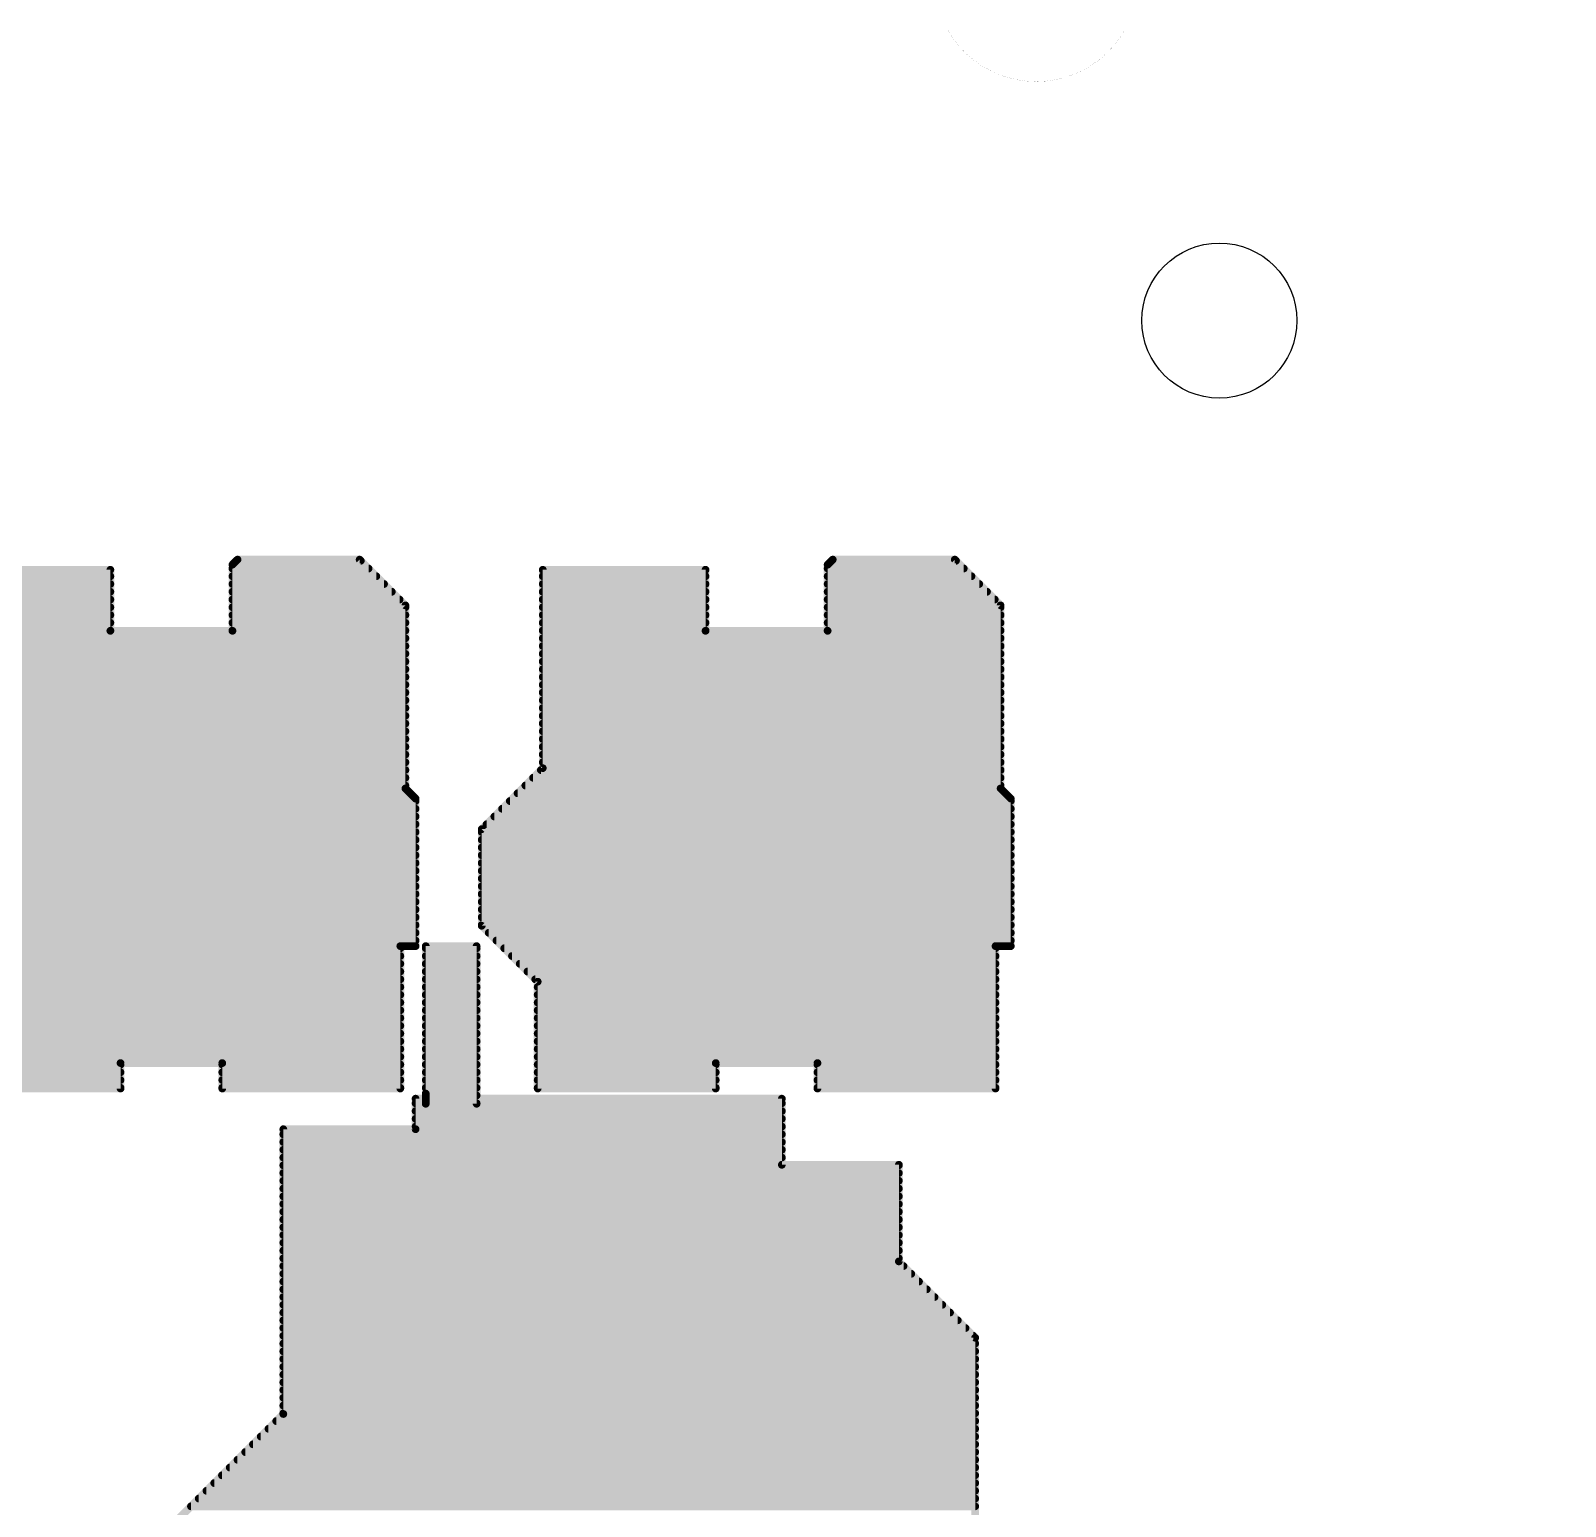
# Model space of a CAD drawing. Extents: x 0 to 99.8, y 0 to 95.2.
# Drawn here: x 69.63 to 99.8, y 65.68 to 94.7 of the extents above; entities that cross this region are included whole.
import ezdxf

# ---------------------------------------------------------------- set-up
doc = ezdxf.new("R2010")
doc.units = 0
doc.layers.add('156', color=253, linetype='CONTINUOUS')
doc.layers.add('20', color=53, linetype='CONTINUOUS')

msp = doc.modelspace()

# ---------------------------------------------------------------- linework, layer by layer
at = {"layer": '156', "const_width": 0.1524}
for points in [[(71.2, 84.1), (68, 84.1)], [(71.2, 82.9), (71.2, 84.1)], [(73.7, 84.3), (73.6, 84.2)], [(73.6, 84.2), (73.6, 82.9)], [(73.6, 84.1248), (76.2752, 84.1248)], [(73.6772, 84.2772), (76.1228, 84.2772)], [(76.1, 84.3), (73.7, 84.3)], [(77, 83.4), (76.1, 84.3)], [(82.9, 84.1), (79.7, 84.1)], [(79.7, 84.1), (79.7, 80.2)], [(82.9, 82.9), (82.9, 84.1)], [(85.4, 84.3), (85.3, 84.2)], [(85.3, 84.2), (85.3, 82.9)], [(85.3, 84.1248), (87.9752, 84.1248)], [(85.3772, 84.2772), (87.8228, 84.2772)], [(87.8, 84.3), (85.4, 84.3)], [(88.7, 83.4), (87.8, 84.3)], [(68, 83.9724), (71.2, 83.9724)], [(68, 83.82), (71.2, 83.82)], [(73.6, 83.9724), (76.4276, 83.9724)], [(73.6, 83.82), (76.58, 83.82)], [(79.7, 83.9724), (82.9, 83.9724)], [(79.7, 83.82), (82.9, 83.82)], [(85.3, 83.9724), (88.1276, 83.9724)], [(85.3, 83.82), (88.28, 83.82)], [(68, 83.6676), (71.2, 83.6676)], [(68, 83.5152), (71.2, 83.5152)], [(73.6, 83.6676), (76.7324, 83.6676)], [(73.6, 83.5152), (76.8848, 83.5152)], [(79.7, 83.6676), (82.9, 83.6676)], [(79.7, 83.5152), (82.9, 83.5152)], [(85.3, 83.6676), (88.4324, 83.6676)], [(85.3, 83.5152), (88.5848, 83.5152)], [(68, 83.3628), (71.2, 83.3628)], [(68, 83.2104), (71.2, 83.2104)], [(73.6, 83.3628), (77, 83.3628)], [(73.6, 83.2104), (77, 83.2104)], [(77, 79.8), (77, 83.4)], [(79.7, 83.3628), (82.9, 83.3628)], [(79.7, 83.2104), (82.9, 83.2104)], [(85.3, 83.3628), (88.7, 83.3628)], [(85.3, 83.2104), (88.7, 83.2104)], [(88.7, 79.8), (88.7, 83.4)], [(68, 83.058), (71.2, 83.058)], [(68, 82.9056), (71.2, 82.9056)], [(73.6, 82.9), (71.2, 82.9)], [(73.6, 83.058), (77, 83.058)], [(73.6, 82.9056), (77, 82.9056)], [(79.7, 83.058), (82.9, 83.058)], [(79.7, 82.9056), (82.9, 82.9056)], [(85.3, 82.9), (82.9, 82.9)], [(85.3, 83.058), (88.7, 83.058)], [(85.3, 82.9056), (88.7, 82.9056)], [(68, 82.7532), (77, 82.7532)], [(68, 82.6008), (77, 82.6008)], [(79.7, 82.7532), (88.7, 82.7532)], [(79.7, 82.6008), (88.7, 82.6008)], [(68, 82.4484), (77, 82.4484)], [(68, 82.296), (77, 82.296)], [(79.7, 82.4484), (88.7, 82.4484)], [(79.7, 82.296), (88.7, 82.296)], [(68, 82.1436), (77, 82.1436)], [(68, 81.9912), (77, 81.9912)], [(79.7, 82.1436), (88.7, 82.1436)], [(79.7, 81.9912), (88.7, 81.9912)], [(68, 81.8388), (77, 81.8388)], [(68, 81.6864), (77, 81.6864)], [(79.7, 81.8388), (88.7, 81.8388)], [(79.7, 81.6864), (88.7, 81.6864)], [(68, 81.534), (77, 81.534)], [(68, 81.3816), (77, 81.3816)], [(79.7, 81.534), (88.7, 81.534)], [(79.7, 81.3816), (88.7, 81.3816)], [(68, 81.2292), (77, 81.2292)], [(68, 81.0768), (77, 81.0768)], [(79.7, 81.2292), (88.7, 81.2292)], [(79.7, 81.0768), (88.7, 81.0768)], [(68, 80.9244), (77, 80.9244)], [(68, 80.772), (77, 80.772)], [(79.7, 80.9244), (88.7, 80.9244)], [(79.7, 80.772), (88.7, 80.772)], [(68, 80.6196), (77, 80.6196)], [(79.7, 80.6196), (88.7, 80.6196)], [(68, 80.4672), (77, 80.4672)], [(68, 80.3148), (77, 80.3148)], [(79.7, 80.2), (78.5, 79)], [(79.7, 80.4672), (88.7, 80.4672)], [(79.7, 80.3148), (88.7, 80.3148)], [(67.81, 80.01), (77, 80.01)], [(67.9624, 80.1624), (77, 80.1624)], [(79.51, 80.01), (88.7, 80.01)], [(79.6624, 80.1624), (88.7, 80.1624)], [(67.5052, 79.7052), (77.0948, 79.7052)], [(67.6576, 79.8576), (77, 79.8576)], [(77.2, 79.6), (77, 79.8)], [(77.2, 76.7), (77.2, 79.6)], [(79.2052, 79.7052), (88.7948, 79.7052)], [(79.3576, 79.8576), (88.7, 79.8576)], [(88.9, 79.6), (88.7, 79.8)], [(88.9, 76.7), (88.9, 79.6)], [(67.2004, 79.4004), (77.2, 79.4004)], [(67.3528, 79.5528), (77.2, 79.5528)], [(78.9004, 79.4004), (88.9, 79.4004)], [(79.0528, 79.5528), (88.9, 79.5528)], [(66.8956, 79.0956), (77.2, 79.0956)], [(67.048, 79.248), (77.2, 79.248)], [(78.5, 79), (78.5, 77.1)], [(78.5956, 79.0956), (88.9, 79.0956)], [(78.748, 79.248), (88.9, 79.248)], [(66.8, 78.9432), (77.2, 78.9432)], [(66.8, 78.7908), (77.2, 78.7908)], [(78.5, 78.9432), (88.9, 78.9432)], [(78.5, 78.7908), (88.9, 78.7908)], [(66.8, 78.6384), (77.2, 78.6384)], [(66.8, 78.486), (77.2, 78.486)], [(78.5, 78.6384), (88.9, 78.6384)], [(78.5, 78.486), (88.9, 78.486)], [(66.8, 78.3336), (77.2, 78.3336)], [(66.8, 78.1812), (77.2, 78.1812)], [(78.5, 78.3336), (88.9, 78.3336)], [(78.5, 78.1812), (88.9, 78.1812)], [(66.8, 78.0288), (77.2, 78.0288)], [(66.8, 77.8764), (77.2, 77.8764)], [(78.5, 78.0288), (88.9, 78.0288)], [(78.5, 77.8764), (88.9, 77.8764)], [(66.8, 77.724), (77.2, 77.724)], [(66.8, 77.5716), (77.2, 77.5716)], [(78.5, 77.724), (88.9, 77.724)], [(78.5, 77.5716), (88.9, 77.5716)], [(66.8, 77.4192), (77.2, 77.4192)], [(66.8, 77.2668), (77.2, 77.2668)], [(78.5, 77.4192), (88.9, 77.4192)], [(78.5, 77.2668), (88.9, 77.2668)], [(66.8, 77.1144), (77.2, 77.1144)], [(66.938, 76.962), (77.2, 76.962)], [(78.5, 77.1144), (88.9, 77.1144)], [(78.5, 77.1), (79.6, 76)], [(78.638, 76.962), (88.9, 76.962)], [(67.0904, 76.8096), (77.2, 76.8096)], [(67.2428, 76.6572), (76.9, 76.6572)], [(76.9, 73.9), (76.9, 76.7)], [(76.9, 76.7), (77.2, 76.7)], [(77.4, 73.8), (77.4, 76.7)], [(77.4, 76.7), (78.4, 76.7)], [(77.4, 76.6572), (78.4, 76.6572)], [(78.4, 76.7), (78.4, 73.6)], [(78.7904, 76.8096), (88.9, 76.8096)], [(78.9428, 76.6572), (88.6, 76.6572)], [(88.6, 73.9), (88.6, 76.7)], [(88.6, 76.7), (88.9, 76.7)], [(67.3952, 76.5048), (76.9, 76.5048)], [(67.5476, 76.3524), (76.9, 76.3524)], [(77.4, 76.5048), (78.4, 76.5048)], [(77.4, 76.3524), (78.4, 76.3524)], [(79.0952, 76.5048), (88.6, 76.5048)], [(79.2476, 76.3524), (88.6, 76.3524)], [(67.7, 76.2), (76.9, 76.2)], [(67.8524, 76.0476), (76.9, 76.0476)], [(77.4, 76.2), (78.4, 76.2)], [(77.4, 76.0476), (78.4, 76.0476)], [(79.4, 76.2), (88.6, 76.2)], [(79.5524, 76.0476), (88.6, 76.0476)], [(79.6, 76), (79.6, 73.9)], [(67.9, 75.8952), (76.9, 75.8952)], [(67.9, 75.7428), (76.9, 75.7428)], [(77.4, 75.8952), (78.4, 75.8952)], [(77.4, 75.7428), (78.4, 75.7428)], [(79.6, 75.8952), (88.6, 75.8952)], [(79.6, 75.7428), (88.6, 75.7428)], [(67.9, 75.5904), (76.9, 75.5904)], [(67.9, 75.438), (76.9, 75.438)], [(77.4, 75.5904), (78.4, 75.5904)], [(77.4, 75.438), (78.4, 75.438)], [(79.6, 75.5904), (88.6, 75.5904)], [(79.6, 75.438), (88.6, 75.438)], [(67.9, 75.2856), (76.9, 75.2856)], [(67.9, 75.1332), (76.9, 75.1332)], [(77.4, 75.2856), (78.4, 75.2856)], [(77.4, 75.1332), (78.4, 75.1332)], [(79.6, 75.2856), (88.6, 75.2856)], [(79.6, 75.1332), (88.6, 75.1332)], [(67.9, 74.9808), (76.9, 74.9808)], [(67.9, 74.8284), (76.9, 74.8284)], [(77.4, 74.9808), (78.4, 74.9808)], [(77.4, 74.8284), (78.4, 74.8284)], [(79.6, 74.9808), (88.6, 74.9808)], [(79.6, 74.8284), (88.6, 74.8284)], [(67.9, 74.676), (76.9, 74.676)], [(67.9, 74.5236), (76.9, 74.5236)], [(77.4, 74.676), (78.4, 74.676)], [(77.4, 74.5236), (78.4, 74.5236)], [(79.6, 74.676), (88.6, 74.676)], [(79.6, 74.5236), (88.6, 74.5236)], [(67.9, 74.3712), (71.4, 74.3712)], [(67.9, 74.2188), (71.4, 74.2188)], [(71.4, 73.9), (71.4, 74.4)], [(71.4, 74.4), (73.4, 74.4)], [(73.4, 74.4), (73.4, 73.9)], [(73.4, 74.3712), (76.9, 74.3712)], [(73.4, 74.2188), (76.9, 74.2188)], [(77.4, 74.3712), (78.4, 74.3712)], [(77.4, 74.2188), (78.4, 74.2188)], [(79.6, 74.3712), (83.1, 74.3712)], [(79.6, 74.2188), (83.1, 74.2188)], [(83.1, 73.9), (83.1, 74.4)], [(83.1, 74.4), (85.1, 74.4)], [(85.1, 74.4), (85.1, 73.9)], [(85.1, 74.3712), (88.6, 74.3712)], [(85.1, 74.2188), (88.6, 74.2188)], [(67.9, 74.0664), (71.4, 74.0664)], [(67.9, 73.914), (71.4, 73.914)], [(67.9, 73.9), (71.4, 73.9)], [(73.4, 74.0664), (76.9, 74.0664)], [(73.4, 73.914), (76.9, 73.914)], [(73.4, 73.9), (76.9, 73.9)], [(77.4, 74.0664), (78.4, 74.0664)], [(77.4, 73.914), (78.4, 73.914)], [(79.6, 74.0664), (83.1, 74.0664)], [(79.6, 73.914), (83.1, 73.914)], [(79.6, 73.9), (83.1, 73.9)], [(85.1, 74.0664), (88.6, 74.0664)], [(85.1, 73.914), (88.6, 73.914)], [(85.1, 73.9), (88.6, 73.9)], [(84.4, 73.7), (77.2, 73.7)], [(77.2, 73.7), (77.2, 73.1)], [(77.2, 73.6092), (84.4, 73.6092)], [(77.4, 73.6), (77.4, 73.8)], [(77.4, 73.7616), (78.4, 73.7616)], [(77.4, 73.6092), (78.4, 73.6092)], [(78.4, 73.6), (77.4, 73.6)], [(84.4, 72.4), (84.4, 73.7)], [(77.2, 73.4568), (84.4, 73.4568)], [(77.2, 73.3044), (84.4, 73.3044)], [(77.2, 73.1), (74.6, 73.1)], [(74.6, 73.1), (74.6, 67.5)], [(74.6, 72.9996), (84.4, 72.9996)], [(77.2, 73.152), (84.4, 73.152)], [(74.6, 72.8472), (84.4, 72.8472)], [(74.6, 72.6948), (84.4, 72.6948)], [(74.6, 72.5424), (84.4, 72.5424)], [(74.6, 72.39), (86.7, 72.39)], [(86.7, 72.4), (84.4, 72.4)], [(86.7, 70.5), (86.7, 72.4)], [(74.6, 72.2376), (86.7, 72.2376)], [(74.6, 72.0852), (86.7, 72.0852)], [(74.6, 71.9328), (86.7, 71.9328)], [(74.6, 71.7804), (86.7, 71.7804)], [(74.6, 71.628), (86.7, 71.628)], [(74.6, 71.4756), (86.7, 71.4756)], [(74.6, 71.3232), (86.7, 71.3232)], [(74.6, 71.1708), (86.7, 71.1708)], [(74.6, 71.0184), (86.7, 71.0184)], [(74.6, 70.866), (86.7, 70.866)], [(74.6, 70.7136), (86.7, 70.7136)], [(74.6, 70.5612), (86.7, 70.5612)], [(74.6, 70.4088), (86.7912, 70.4088)], [(74.6, 70.2564), (86.9436, 70.2564)], [(88.2, 69), (86.7, 70.5)], [(74.6, 70.104), (87.096, 70.104)], [(74.6, 69.9516), (87.2484, 69.9516)], [(74.6, 69.7992), (87.4008, 69.7992)], [(74.6, 69.6468), (87.5532, 69.6468)], [(74.6, 69.4944), (87.7056, 69.4944)], [(74.6, 69.342), (87.858, 69.342)], [(74.6, 69.1896), (88.0104, 69.1896)], [(74.6, 69.0372), (88.1628, 69.0372)], [(74.6, 68.8848), (88.2, 68.8848)], [(74.6, 68.7324), (88.2, 68.7324)], [(88.2, 64.1), (88.2, 69)], [(74.6, 68.58), (88.2, 68.58)], [(74.6, 68.4276), (88.2, 68.4276)], [(74.6, 68.2752), (88.2, 68.2752)], [(74.6, 68.1228), (88.2, 68.1228)], [(74.6, 67.9704), (88.2, 67.9704)], [(74.6, 67.818), (88.2, 67.818)], [(74.6, 67.5), (72.2, 65.1)], [(74.6, 67.6656), (88.2, 67.6656)], [(74.6, 67.5132), (88.2, 67.5132)], [(74.3084, 67.2084), (88.2, 67.2084)], [(74.4608, 67.3608), (88.2, 67.3608)], [(74.0036, 66.9036), (88.2, 66.9036)], [(74.156, 67.056), (88.2, 67.056)], [(73.6988, 66.5988), (88.2, 66.5988)], [(73.8512, 66.7512), (88.2, 66.7512)], [(73.394, 66.294), (88.2, 66.294)], [(73.5464, 66.4464), (88.2, 66.4464)], [(73.0892, 65.9892), (88.2, 65.9892)], [(73.2416, 66.1416), (88.2, 66.1416)], [(72.9368, 65.8368), (88.2, 65.8368)], [(72.7844, 65.6844), (88.2, 65.6844)]]:
    msp.add_lwpolyline(points, dxfattribs=at)
at = {"layer": '156', "const_width": 0.0762}
for points in [[(71.2381, 84.1, 1), (71.1619, 84.1)], [(71.2, 84.0619, 1), (71.2, 84.1381)], [(73.6381, 84.2, 1), (73.5619, 84.2)], [(73.6, 84.1629, 1), (73.6, 84.0867)], [(73.5731, 84.2269, 1), (73.6269, 84.1731)], [(73.6772, 84.3153, 1), (73.6772, 84.2391)], [(73.7, 84.3381, 1), (73.7, 84.2619)], [(73.7269, 84.2731, 1), (73.6731, 84.3269)], [(76.1269, 84.3269, 1), (76.0731, 84.2731)], [(76.1, 84.2619, 1), (76.1, 84.3381)], [(76.1228, 84.2391, 1), (76.1228, 84.3153)], [(76.2752, 84.0867, 1), (76.2752, 84.1629)], [(79.7, 84.1381, 1), (79.7, 84.0619)], [(79.7381, 84.1, 1), (79.6619, 84.1)], [(82.9381, 84.1, 1), (82.8619, 84.1)], [(82.9, 84.0619, 1), (82.9, 84.1381)], [(85.3381, 84.2, 1), (85.2619, 84.2)], [(85.3, 84.1629, 1), (85.3, 84.0867)], [(85.2731, 84.2269, 1), (85.3269, 84.1731)], [(85.3772, 84.3153, 1), (85.3772, 84.2391)], [(85.4, 84.3381, 1), (85.4, 84.2619)], [(85.4269, 84.2731, 1), (85.3731, 84.3269)], [(87.8269, 84.3269, 1), (87.7731, 84.2731)], [(87.8, 84.2619, 1), (87.8, 84.3381)], [(87.8228, 84.2391, 1), (87.8228, 84.3153)], [(87.9752, 84.0867, 1), (87.9752, 84.1629)], [(71.2, 83.9343, 1), (71.2, 84.0105)], [(71.2, 83.7819, 1), (71.2, 83.8581)], [(73.6, 84.0105, 1), (73.6, 83.9343)], [(73.6, 83.8581, 1), (73.6, 83.7819)], [(76.4276, 83.9343, 1), (76.4276, 84.0105)], [(76.58, 83.7819, 1), (76.58, 83.8581)], [(79.7, 84.0105, 1), (79.7, 83.9343)], [(79.7, 83.8581, 1), (79.7, 83.7819)], [(82.9, 83.9343, 1), (82.9, 84.0105)], [(82.9, 83.7819, 1), (82.9, 83.8581)], [(85.3, 84.0105, 1), (85.3, 83.9343)], [(85.3, 83.8581, 1), (85.3, 83.7819)], [(88.1276, 83.9343, 1), (88.1276, 84.0105)], [(88.28, 83.7819, 1), (88.28, 83.8581)], [(71.2, 83.6295, 1), (71.2, 83.7057)], [(71.2, 83.4771, 1), (71.2, 83.5533)], [(73.6, 83.7057, 1), (73.6, 83.6295)], [(73.6, 83.5533, 1), (73.6, 83.4771)], [(76.7324, 83.6295, 1), (76.7324, 83.7057)], [(76.8848, 83.4771, 1), (76.8848, 83.5533)], [(79.7, 83.7057, 1), (79.7, 83.6295)], [(79.7, 83.5533, 1), (79.7, 83.4771)], [(82.9, 83.6295, 1), (82.9, 83.7057)], [(82.9, 83.4771, 1), (82.9, 83.5533)], [(85.3, 83.7057, 1), (85.3, 83.6295)], [(85.3, 83.5533, 1), (85.3, 83.4771)], [(88.4324, 83.6295, 1), (88.4324, 83.7057)], [(88.5848, 83.4771, 1), (88.5848, 83.5533)], [(71.2, 83.3247, 1), (71.2, 83.4009)], [(71.2, 83.1723, 1), (71.2, 83.2485)], [(73.6, 83.4009, 1), (73.6, 83.3247)], [(73.6, 83.2485, 1), (73.6, 83.1723)], [(77.0381, 83.4, 1), (76.9619, 83.4)], [(76.9731, 83.3731, 1), (77.0269, 83.4269)], [(77, 83.3247, 1), (77, 83.4009)], [(77, 83.1723, 1), (77, 83.2485)], [(79.7, 83.4009, 1), (79.7, 83.3247)], [(79.7, 83.2485, 1), (79.7, 83.1723)], [(82.9, 83.3247, 1), (82.9, 83.4009)], [(82.9, 83.1723, 1), (82.9, 83.2485)], [(85.3, 83.4009, 1), (85.3, 83.3247)], [(85.3, 83.2485, 1), (85.3, 83.1723)], [(88.7381, 83.4, 1), (88.6619, 83.4)], [(88.6731, 83.3731, 1), (88.7269, 83.4269)], [(88.7, 83.3247, 1), (88.7, 83.4009)], [(88.7, 83.1723, 1), (88.7, 83.2485)], [(71.2, 82.9381, 1), (71.2, 82.8619)], [(71.2, 83.0199, 1), (71.2, 83.0961)], [(71.2, 82.8675, 1), (71.2, 82.9437)], [(73.6, 83.0961, 1), (73.6, 83.0199)], [(73.6, 82.9437, 1), (73.6, 82.8675)], [(73.6, 82.8619, 1), (73.6, 82.9381)], [(77, 83.0199, 1), (77, 83.0961)], [(77, 82.8675, 1), (77, 82.9437)], [(79.7, 83.0961, 1), (79.7, 83.0199)], [(79.7, 82.9437, 1), (79.7, 82.8675)], [(82.9, 82.9381, 1), (82.9, 82.8619)], [(82.9, 83.0199, 1), (82.9, 83.0961)], [(82.9, 82.8675, 1), (82.9, 82.9437)], [(85.3, 83.0961, 1), (85.3, 83.0199)], [(85.3, 82.9437, 1), (85.3, 82.8675)], [(85.3, 82.8619, 1), (85.3, 82.9381)], [(88.7, 83.0199, 1), (88.7, 83.0961)], [(88.7, 82.8675, 1), (88.7, 82.9437)], [(71.1619, 82.9, 1), (71.2381, 82.9)], [(73.5619, 82.9, 1), (73.6381, 82.9)], [(77, 82.7151, 1), (77, 82.7913)], [(77, 82.5627, 1), (77, 82.6389)], [(79.7, 82.7913, 1), (79.7, 82.7151)], [(79.7, 82.6389, 1), (79.7, 82.5627)], [(82.8619, 82.9, 1), (82.9381, 82.9)], [(85.2619, 82.9, 1), (85.3381, 82.9)], [(88.7, 82.7151, 1), (88.7, 82.7913)], [(88.7, 82.5627, 1), (88.7, 82.6389)], [(77, 82.4103, 1), (77, 82.4865)], [(77, 82.2579, 1), (77, 82.3341)], [(79.7, 82.4865, 1), (79.7, 82.4103)], [(79.7, 82.3341, 1), (79.7, 82.2579)], [(88.7, 82.4103, 1), (88.7, 82.4865)], [(88.7, 82.2579, 1), (88.7, 82.3341)], [(77, 82.1055, 1), (77, 82.1817)], [(77, 81.9531, 1), (77, 82.0293)], [(79.7, 82.1817, 1), (79.7, 82.1055)], [(79.7, 82.0293, 1), (79.7, 81.9531)], [(88.7, 82.1055, 1), (88.7, 82.1817)], [(88.7, 81.9531, 1), (88.7, 82.0293)], [(77, 81.8007, 1), (77, 81.8769)], [(77, 81.6483, 1), (77, 81.7245)], [(79.7, 81.8769, 1), (79.7, 81.8007)], [(79.7, 81.7245, 1), (79.7, 81.6483)], [(88.7, 81.8007, 1), (88.7, 81.8769)], [(88.7, 81.6483, 1), (88.7, 81.7245)], [(77, 81.4959, 1), (77, 81.5721)], [(77, 81.3435, 1), (77, 81.4197)], [(79.7, 81.5721, 1), (79.7, 81.4959)], [(79.7, 81.4197, 1), (79.7, 81.3435)], [(88.7, 81.4959, 1), (88.7, 81.5721)], [(88.7, 81.3435, 1), (88.7, 81.4197)], [(77, 81.1911, 1), (77, 81.2673)], [(77, 81.0387, 1), (77, 81.1149)], [(79.7, 81.2673, 1), (79.7, 81.1911)], [(79.7, 81.1149, 1), (79.7, 81.0387)], [(88.7, 81.1911, 1), (88.7, 81.2673)], [(88.7, 81.0387, 1), (88.7, 81.1149)], [(77, 80.8863, 1), (77, 80.9625)], [(77, 80.7339, 1), (77, 80.8101)], [(79.7, 80.9625, 1), (79.7, 80.8863)], [(79.7, 80.8101, 1), (79.7, 80.7339)], [(88.7, 80.8863, 1), (88.7, 80.9625)], [(88.7, 80.7339, 1), (88.7, 80.8101)], [(77, 80.5815, 1), (77, 80.6577)], [(79.7, 80.6577, 1), (79.7, 80.5815)], [(88.7, 80.5815, 1), (88.7, 80.6577)], [(77, 80.4291, 1), (77, 80.5053)], [(77, 80.2767, 1), (77, 80.3529)], [(79.7, 80.5053, 1), (79.7, 80.4291)], [(79.7, 80.3529, 1), (79.7, 80.2767)], [(79.7269, 80.1731, 1), (79.6731, 80.2269)], [(88.7, 80.4291, 1), (88.7, 80.5053)], [(88.7, 80.2767, 1), (88.7, 80.3529)], [(77, 80.1243, 1), (77, 80.2005)], [(77, 79.9719, 1), (77, 80.0481)], [(79.51, 80.0481, 1), (79.51, 79.9719)], [(79.6624, 80.2005, 1), (79.6624, 80.1243)], [(79.6619, 80.2, 1), (79.7381, 80.2)], [(88.7, 80.1243, 1), (88.7, 80.2005)], [(88.7, 79.9719, 1), (88.7, 80.0481)], [(76.9619, 79.8, 1), (77.0381, 79.8)], [(77.0269, 79.8269, 1), (76.9731, 79.7731)], [(77, 79.8195, 1), (77, 79.8957)], [(77.0948, 79.6671, 1), (77.0948, 79.7433)], [(77.2381, 79.6, 1), (77.1619, 79.6)], [(77.1731, 79.5731, 1), (77.2269, 79.6269)], [(79.2052, 79.7433, 1), (79.2052, 79.6671)], [(79.3576, 79.8957, 1), (79.3576, 79.8195)], [(88.6619, 79.8, 1), (88.7381, 79.8)], [(88.7269, 79.8269, 1), (88.6731, 79.7731)], [(88.7, 79.8195, 1), (88.7, 79.8957)], [(88.7948, 79.6671, 1), (88.7948, 79.7433)], [(88.9381, 79.6, 1), (88.8619, 79.6)], [(88.8731, 79.5731, 1), (88.9269, 79.6269)], [(77.2, 79.5147, 1), (77.2, 79.5909)], [(77.2, 79.3623, 1), (77.2, 79.4385)], [(78.9004, 79.4385, 1), (78.9004, 79.3623)], [(79.0528, 79.5909, 1), (79.0528, 79.5147)], [(88.9, 79.5147, 1), (88.9, 79.5909)], [(88.9, 79.3623, 1), (88.9, 79.4385)], [(77.2, 79.2099, 1), (77.2, 79.2861)], [(77.2, 79.0575, 1), (77.2, 79.1337)], [(78.5381, 79, 1), (78.4619, 79)], [(78.4731, 79.0269, 1), (78.5269, 78.9731)], [(78.5956, 79.1337, 1), (78.5956, 79.0575)], [(78.748, 79.2861, 1), (78.748, 79.2099)], [(88.9, 79.2099, 1), (88.9, 79.2861)], [(88.9, 79.0575, 1), (88.9, 79.1337)], [(77.2, 78.9051, 1), (77.2, 78.9813)], [(77.2, 78.7527, 1), (77.2, 78.8289)], [(78.5, 78.9813, 1), (78.5, 78.9051)], [(78.5, 78.8289, 1), (78.5, 78.7527)], [(88.9, 78.9051, 1), (88.9, 78.9813)], [(88.9, 78.7527, 1), (88.9, 78.8289)], [(77.2, 78.6003, 1), (77.2, 78.6765)], [(77.2, 78.4479, 1), (77.2, 78.5241)], [(78.5, 78.6765, 1), (78.5, 78.6003)], [(78.5, 78.5241, 1), (78.5, 78.4479)], [(88.9, 78.6003, 1), (88.9, 78.6765)], [(88.9, 78.4479, 1), (88.9, 78.5241)], [(77.2, 78.2955, 1), (77.2, 78.3717)], [(77.2, 78.1431, 1), (77.2, 78.2193)], [(78.5, 78.3717, 1), (78.5, 78.2955)], [(78.5, 78.2193, 1), (78.5, 78.1431)], [(88.9, 78.2955, 1), (88.9, 78.3717)], [(88.9, 78.1431, 1), (88.9, 78.2193)], [(77.2, 77.9907, 1), (77.2, 78.0669)], [(77.2, 77.8383, 1), (77.2, 77.9145)], [(78.5, 78.0669, 1), (78.5, 77.9907)], [(78.5, 77.9145, 1), (78.5, 77.8383)], [(88.9, 77.9907, 1), (88.9, 78.0669)], [(88.9, 77.8383, 1), (88.9, 77.9145)], [(77.2, 77.6859, 1), (77.2, 77.7621)], [(77.2, 77.5335, 1), (77.2, 77.6097)], [(78.5, 77.7621, 1), (78.5, 77.6859)], [(78.5, 77.6097, 1), (78.5, 77.5335)], [(88.9, 77.6859, 1), (88.9, 77.7621)], [(88.9, 77.5335, 1), (88.9, 77.6097)], [(77.2, 77.3811, 1), (77.2, 77.4573)], [(77.2, 77.2287, 1), (77.2, 77.3049)], [(78.5, 77.4573, 1), (78.5, 77.3811)], [(78.5, 77.3049, 1), (78.5, 77.2287)], [(88.9, 77.3811, 1), (88.9, 77.4573)], [(88.9, 77.2287, 1), (88.9, 77.3049)], [(77.2, 77.0763, 1), (77.2, 77.1525)], [(77.2, 76.9239, 1), (77.2, 77.0001)], [(78.5, 77.1525, 1), (78.5, 77.0763)], [(78.4619, 77.1, 1), (78.5381, 77.1)], [(78.5269, 77.1269, 1), (78.4731, 77.0731)], [(78.638, 77.0001, 1), (78.638, 76.9239)], [(88.9, 77.0763, 1), (88.9, 77.1525)], [(88.9, 76.9239, 1), (88.9, 77.0001)], [(76.9381, 76.7, 1), (76.8619, 76.7)], [(76.9, 76.7381, 1), (76.9, 76.6619)], [(76.9, 76.6191, 1), (76.9, 76.6953)], [(77.1619, 76.7, 1), (77.2381, 76.7)], [(77.2, 76.7715, 1), (77.2, 76.8477)], [(77.2, 76.6619, 1), (77.2, 76.7381)], [(77.4381, 76.7, 1), (77.3619, 76.7)], [(77.4, 76.7381, 1), (77.4, 76.6619)], [(77.4, 76.6953, 1), (77.4, 76.6191)], [(78.4381, 76.7, 1), (78.3619, 76.7)], [(78.4, 76.6619, 1), (78.4, 76.7381)], [(78.4, 76.6191, 1), (78.4, 76.6953)], [(78.7904, 76.8477, 1), (78.7904, 76.7715)], [(78.9428, 76.6953, 1), (78.9428, 76.6191)], [(88.6381, 76.7, 1), (88.5619, 76.7)], [(88.6, 76.7381, 1), (88.6, 76.6619)], [(88.6, 76.6191, 1), (88.6, 76.6953)], [(88.8619, 76.7, 1), (88.9381, 76.7)], [(88.9, 76.7715, 1), (88.9, 76.8477)], [(88.9, 76.6619, 1), (88.9, 76.7381)], [(76.9, 76.4667, 1), (76.9, 76.5429)], [(76.9, 76.3143, 1), (76.9, 76.3905)], [(77.4, 76.5429, 1), (77.4, 76.4667)], [(77.4, 76.3905, 1), (77.4, 76.3143)], [(78.4, 76.4667, 1), (78.4, 76.5429)], [(78.4, 76.3143, 1), (78.4, 76.3905)], [(79.0952, 76.5429, 1), (79.0952, 76.4667)], [(79.2476, 76.3905, 1), (79.2476, 76.3143)], [(88.6, 76.4667, 1), (88.6, 76.5429)], [(88.6, 76.3143, 1), (88.6, 76.3905)], [(76.9, 76.1619, 1), (76.9, 76.2381)], [(76.9, 76.0095, 1), (76.9, 76.0857)], [(77.4, 76.2381, 1), (77.4, 76.1619)], [(77.4, 76.0857, 1), (77.4, 76.0095)], [(78.4, 76.1619, 1), (78.4, 76.2381)], [(78.4, 76.0095, 1), (78.4, 76.0857)], [(79.4, 76.2381, 1), (79.4, 76.1619)], [(79.5524, 76.0857, 1), (79.5524, 76.0095)], [(79.6381, 76, 1), (79.5619, 76)], [(79.5731, 75.9731, 1), (79.6269, 76.0269)], [(88.6, 76.1619, 1), (88.6, 76.2381)], [(88.6, 76.0095, 1), (88.6, 76.0857)], [(76.9, 75.8571, 1), (76.9, 75.9333)], [(76.9, 75.7047, 1), (76.9, 75.7809)], [(77.4, 75.9333, 1), (77.4, 75.8571)], [(77.4, 75.7809, 1), (77.4, 75.7047)], [(78.4, 75.8571, 1), (78.4, 75.9333)], [(78.4, 75.7047, 1), (78.4, 75.7809)], [(79.6, 75.9333, 1), (79.6, 75.8571)], [(79.6, 75.7809, 1), (79.6, 75.7047)], [(88.6, 75.8571, 1), (88.6, 75.9333)], [(88.6, 75.7047, 1), (88.6, 75.7809)], [(76.9, 75.5523, 1), (76.9, 75.6285)], [(76.9, 75.3999, 1), (76.9, 75.4761)], [(77.4, 75.6285, 1), (77.4, 75.5523)], [(77.4, 75.4761, 1), (77.4, 75.3999)], [(78.4, 75.5523, 1), (78.4, 75.6285)], [(78.4, 75.3999, 1), (78.4, 75.4761)], [(79.6, 75.6285, 1), (79.6, 75.5523)], [(79.6, 75.4761, 1), (79.6, 75.3999)], [(88.6, 75.5523, 1), (88.6, 75.6285)], [(88.6, 75.3999, 1), (88.6, 75.4761)], [(76.9, 75.2475, 1), (76.9, 75.3237)], [(76.9, 75.0951, 1), (76.9, 75.1713)], [(77.4, 75.3237, 1), (77.4, 75.2475)], [(77.4, 75.1713, 1), (77.4, 75.0951)], [(78.4, 75.2475, 1), (78.4, 75.3237)], [(78.4, 75.0951, 1), (78.4, 75.1713)], [(79.6, 75.3237, 1), (79.6, 75.2475)], [(79.6, 75.1713, 1), (79.6, 75.0951)], [(88.6, 75.2475, 1), (88.6, 75.3237)], [(88.6, 75.0951, 1), (88.6, 75.1713)], [(76.9, 74.9427, 1), (76.9, 75.0189)], [(76.9, 74.7903, 1), (76.9, 74.8665)], [(77.4, 75.0189, 1), (77.4, 74.9427)], [(77.4, 74.8665, 1), (77.4, 74.7903)], [(78.4, 74.9427, 1), (78.4, 75.0189)], [(78.4, 74.7903, 1), (78.4, 74.8665)], [(79.6, 75.0189, 1), (79.6, 74.9427)], [(79.6, 74.8665, 1), (79.6, 74.7903)], [(88.6, 74.9427, 1), (88.6, 75.0189)], [(88.6, 74.7903, 1), (88.6, 74.8665)], [(76.9, 74.6379, 1), (76.9, 74.7141)], [(76.9, 74.4855, 1), (76.9, 74.5617)], [(77.4, 74.7141, 1), (77.4, 74.6379)], [(77.4, 74.5617, 1), (77.4, 74.4855)], [(78.4, 74.6379, 1), (78.4, 74.7141)], [(78.4, 74.4855, 1), (78.4, 74.5617)], [(79.6, 74.7141, 1), (79.6, 74.6379)], [(79.6, 74.5617, 1), (79.6, 74.4855)], [(88.6, 74.6379, 1), (88.6, 74.7141)], [(88.6, 74.4855, 1), (88.6, 74.5617)], [(71.4381, 74.4, 1), (71.3619, 74.4)], [(71.4, 74.4381, 1), (71.4, 74.3619)], [(71.4, 74.3331, 1), (71.4, 74.4093)], [(71.4, 74.1807, 1), (71.4, 74.2569)], [(73.4381, 74.4, 1), (73.3619, 74.4)], [(73.4, 74.4093, 1), (73.4, 74.3331)], [(73.4, 74.2569, 1), (73.4, 74.1807)], [(73.4, 74.3619, 1), (73.4, 74.4381)], [(76.9, 74.3331, 1), (76.9, 74.4093)], [(76.9, 74.1807, 1), (76.9, 74.2569)], [(77.4, 74.4093, 1), (77.4, 74.3331)], [(77.4, 74.2569, 1), (77.4, 74.1807)], [(78.4, 74.3331, 1), (78.4, 74.4093)], [(78.4, 74.1807, 1), (78.4, 74.2569)], [(79.6, 74.4093, 1), (79.6, 74.3331)], [(79.6, 74.2569, 1), (79.6, 74.1807)], [(83.1381, 74.4, 1), (83.0619, 74.4)], [(83.1, 74.4381, 1), (83.1, 74.3619)], [(83.1, 74.3331, 1), (83.1, 74.4093)], [(83.1, 74.1807, 1), (83.1, 74.2569)], [(85.1381, 74.4, 1), (85.0619, 74.4)], [(85.1, 74.4093, 1), (85.1, 74.3331)], [(85.1, 74.2569, 1), (85.1, 74.1807)], [(85.1, 74.3619, 1), (85.1, 74.4381)], [(88.6, 74.3331, 1), (88.6, 74.4093)], [(88.6, 74.1807, 1), (88.6, 74.2569)], [(71.3619, 73.9, 1), (71.4381, 73.9)], [(71.4, 74.0283, 1), (71.4, 74.1045)], [(71.4, 73.8759, 1), (71.4, 73.9521)], [(71.4, 73.8619, 1), (71.4, 73.9381)], [(73.4, 74.1045, 1), (73.4, 74.0283)], [(73.4, 73.9521, 1), (73.4, 73.8759)], [(73.4, 73.9381, 1), (73.4, 73.8619)], [(73.3619, 73.9, 1), (73.4381, 73.9)], [(76.8619, 73.9, 1), (76.9381, 73.9)], [(76.9, 74.0283, 1), (76.9, 74.1045)], [(76.9, 73.8759, 1), (76.9, 73.9521)], [(76.9, 73.8619, 1), (76.9, 73.9381)], [(77.4, 74.1045, 1), (77.4, 74.0283)], [(77.4, 73.9521, 1), (77.4, 73.8759)], [(78.4, 74.0283, 1), (78.4, 74.1045)], [(78.4, 73.8759, 1), (78.4, 73.9521)], [(79.6, 74.1045, 1), (79.6, 74.0283)], [(79.6, 73.9521, 1), (79.6, 73.8759)], [(79.6, 73.9381, 1), (79.6, 73.8619)], [(79.5619, 73.9, 1), (79.6381, 73.9)], [(83.0619, 73.9, 1), (83.1381, 73.9)], [(83.1, 74.0283, 1), (83.1, 74.1045)], [(83.1, 73.8759, 1), (83.1, 73.9521)], [(83.1, 73.8619, 1), (83.1, 73.9381)], [(85.1, 74.1045, 1), (85.1, 74.0283)], [(85.1, 73.9521, 1), (85.1, 73.8759)], [(85.1, 73.9381, 1), (85.1, 73.8619)], [(85.0619, 73.9, 1), (85.1381, 73.9)], [(88.5619, 73.9, 1), (88.6381, 73.9)], [(88.6, 74.0283, 1), (88.6, 74.1045)], [(88.6, 73.8759, 1), (88.6, 73.9521)], [(88.6, 73.8619, 1), (88.6, 73.9381)], [(77.2, 73.7381, 1), (77.2, 73.6619)], [(77.2381, 73.7, 1), (77.1619, 73.7)], [(77.2, 73.6473, 1), (77.2, 73.5711)], [(77.4381, 73.8, 1), (77.3619, 73.8)], [(77.3619, 73.8, 1), (77.4381, 73.8)], [(77.4, 73.7997, 1), (77.4, 73.7235)], [(77.4, 73.6473, 1), (77.4, 73.5711)], [(77.4, 73.6381, 1), (77.4, 73.5619)], [(77.3619, 73.6, 1), (77.4381, 73.6)], [(78.3619, 73.6, 1), (78.4381, 73.6)], [(78.4, 73.7235, 1), (78.4, 73.7997)], [(78.4, 73.5711, 1), (78.4, 73.6473)], [(78.4, 73.5619, 1), (78.4, 73.6381)], [(84.4381, 73.7, 1), (84.3619, 73.7)], [(84.4, 73.6619, 1), (84.4, 73.7381)], [(84.4, 73.5711, 1), (84.4, 73.6473)], [(77.2, 73.4949, 1), (77.2, 73.4187)], [(77.2, 73.3425, 1), (77.2, 73.2663)], [(84.4, 73.4187, 1), (84.4, 73.4949)], [(84.4, 73.2663, 1), (84.4, 73.3425)], [(74.6, 73.1381, 1), (74.6, 73.0619)], [(74.6381, 73.1, 1), (74.5619, 73.1)], [(74.6, 73.0377, 1), (74.6, 72.9615)], [(77.2, 73.1901, 1), (77.2, 73.1139)], [(77.1619, 73.1, 1), (77.2381, 73.1)], [(77.2, 73.0619, 1), (77.2, 73.1381)], [(84.4, 73.1139, 1), (84.4, 73.1901)], [(84.4, 72.9615, 1), (84.4, 73.0377)], [(74.6, 72.8853, 1), (74.6, 72.8091)], [(74.6, 72.7329, 1), (74.6, 72.6567)], [(84.4, 72.8091, 1), (84.4, 72.8853)], [(84.4, 72.6567, 1), (84.4, 72.7329)], [(74.6, 72.5805, 1), (74.6, 72.5043)], [(74.6, 72.4281, 1), (74.6, 72.3519)], [(84.4, 72.4381, 1), (84.4, 72.3619)], [(84.3619, 72.4, 1), (84.4381, 72.4)], [(84.4, 72.5043, 1), (84.4, 72.5805)], [(86.7381, 72.4, 1), (86.6619, 72.4)], [(86.7, 72.3619, 1), (86.7, 72.4381)], [(86.7, 72.3519, 1), (86.7, 72.4281)], [(74.6, 72.2757, 1), (74.6, 72.1995)], [(74.6, 72.1233, 1), (74.6, 72.0471)], [(86.7, 72.1995, 1), (86.7, 72.2757)], [(86.7, 72.0471, 1), (86.7, 72.1233)], [(74.6, 71.9709, 1), (74.6, 71.8947)], [(74.6, 71.8185, 1), (74.6, 71.7423)], [(86.7, 71.8947, 1), (86.7, 71.9709)], [(86.7, 71.7423, 1), (86.7, 71.8185)], [(74.6, 71.6661, 1), (74.6, 71.5899)], [(74.6, 71.5137, 1), (74.6, 71.4375)], [(86.7, 71.5899, 1), (86.7, 71.6661)], [(86.7, 71.4375, 1), (86.7, 71.5137)], [(74.6, 71.3613, 1), (74.6, 71.2851)], [(74.6, 71.2089, 1), (74.6, 71.1327)], [(86.7, 71.2851, 1), (86.7, 71.3613)], [(86.7, 71.1327, 1), (86.7, 71.2089)], [(74.6, 71.0565, 1), (74.6, 70.9803)], [(74.6, 70.9041, 1), (74.6, 70.8279)], [(86.7, 70.9803, 1), (86.7, 71.0565)], [(86.7, 70.8279, 1), (86.7, 70.9041)], [(74.6, 70.7517, 1), (74.6, 70.6755)], [(74.6, 70.5993, 1), (74.6, 70.5231)], [(86.7, 70.6755, 1), (86.7, 70.7517)], [(86.7, 70.5231, 1), (86.7, 70.5993)], [(74.6, 70.4469, 1), (74.6, 70.3707)], [(74.6, 70.2945, 1), (74.6, 70.2183)], [(86.6619, 70.5, 1), (86.7381, 70.5)], [(86.7269, 70.5269, 1), (86.6731, 70.4731)], [(86.7912, 70.3707, 1), (86.7912, 70.4469)], [(86.9436, 70.2183, 1), (86.9436, 70.2945)], [(74.6, 70.1421, 1), (74.6, 70.0659)], [(74.6, 69.9897, 1), (74.6, 69.9135)], [(87.096, 70.0659, 1), (87.096, 70.1421)], [(87.2484, 69.9135, 1), (87.2484, 69.9897)], [(74.6, 69.8373, 1), (74.6, 69.7611)], [(74.6, 69.6849, 1), (74.6, 69.6087)], [(87.4008, 69.7611, 1), (87.4008, 69.8373)], [(87.5532, 69.6087, 1), (87.5532, 69.6849)], [(74.6, 69.5325, 1), (74.6, 69.4563)], [(74.6, 69.3801, 1), (74.6, 69.3039)], [(87.7056, 69.4563, 1), (87.7056, 69.5325)], [(87.858, 69.3039, 1), (87.858, 69.3801)], [(74.6, 69.2277, 1), (74.6, 69.1515)], [(74.6, 69.0753, 1), (74.6, 68.9991)], [(88.0104, 69.1515, 1), (88.0104, 69.2277)], [(88.1628, 68.9991, 1), (88.1628, 69.0753)], [(74.6, 68.9229, 1), (74.6, 68.8467)], [(74.6, 68.7705, 1), (74.6, 68.6943)], [(88.2381, 69, 1), (88.1619, 69)], [(88.1731, 68.9731, 1), (88.2269, 69.0269)], [(88.2, 68.8467, 1), (88.2, 68.9229)], [(88.2, 68.6943, 1), (88.2, 68.7705)], [(74.6, 68.6181, 1), (74.6, 68.5419)], [(74.6, 68.4657, 1), (74.6, 68.3895)], [(88.2, 68.5419, 1), (88.2, 68.6181)], [(88.2, 68.3895, 1), (88.2, 68.4657)], [(74.6, 68.3133, 1), (74.6, 68.2371)], [(74.6, 68.1609, 1), (74.6, 68.0847)], [(88.2, 68.2371, 1), (88.2, 68.3133)], [(88.2, 68.0847, 1), (88.2, 68.1609)], [(74.6, 68.0085, 1), (74.6, 67.9323)], [(74.6, 67.8561, 1), (74.6, 67.7799)], [(88.2, 67.9323, 1), (88.2, 68.0085)], [(88.2, 67.7799, 1), (88.2, 67.8561)], [(74.6, 67.7037, 1), (74.6, 67.6275)], [(74.6, 67.5513, 1), (74.6, 67.4751)], [(74.6269, 67.4731, 1), (74.5731, 67.5269)], [(88.2, 67.6275, 1), (88.2, 67.7037)], [(88.2, 67.4751, 1), (88.2, 67.5513)], [(74.3084, 67.2465, 1), (74.3084, 67.1703)], [(74.4608, 67.3989, 1), (74.4608, 67.3227)], [(74.5619, 67.5, 1), (74.6381, 67.5)], [(88.2, 67.3227, 1), (88.2, 67.3989)], [(88.2, 67.1703, 1), (88.2, 67.2465)], [(74.0036, 66.9417, 1), (74.0036, 66.8655)], [(74.156, 67.0941, 1), (74.156, 67.0179)], [(88.2, 67.0179, 1), (88.2, 67.0941)], [(88.2, 66.8655, 1), (88.2, 66.9417)], [(73.6988, 66.6369, 1), (73.6988, 66.5607)], [(73.8512, 66.7893, 1), (73.8512, 66.7131)], [(88.2, 66.7131, 1), (88.2, 66.7893)], [(88.2, 66.5607, 1), (88.2, 66.6369)], [(73.394, 66.3321, 1), (73.394, 66.2559)], [(73.5464, 66.4845, 1), (73.5464, 66.4083)], [(88.2, 66.4083, 1), (88.2, 66.4845)], [(88.2, 66.2559, 1), (88.2, 66.3321)], [(73.0892, 66.0273, 1), (73.0892, 65.9511)], [(73.2416, 66.1797, 1), (73.2416, 66.1035)], [(88.2, 66.1035, 1), (88.2, 66.1797)], [(88.2, 65.9511, 1), (88.2, 66.0273)], [(72.9368, 65.8749, 1), (72.9368, 65.7987)], [(88.2, 65.7987, 1), (88.2, 65.8749)], [(72.7844, 65.7225, 1), (72.7844, 65.6463)], [(88.2, 65.6463, 1), (88.2, 65.7225)]]:
    msp.add_lwpolyline(points, format="xyb", dxfattribs=at)
at = {"layer": '20', "const_width": 0.001}
for points in [[(87.668, 94.7), (68.1321, 94.7)], [(94, 94.7), (91.1321, 94.7)], [(99.8, 88.9), (94, 94.7)], [(99.8, 9), (99.8, 88.9)]]:
    msp.add_lwpolyline(points, dxfattribs=at)
at = {"layer": '20'}
for points, const_width in [([(87.6682, 94.7001, 1), (87.6677, 94.6999)], 0.0005), ([(87.668, 94.7, 0.5774), (91.1321, 94.7)], 0.001), ([(87.668, 94.6998, 1), (87.668, 94.7002)], 0.0005), ([(91.1323, 94.6999, 1), (91.1318, 94.7001)], 0.0005), ([(91.1321, 94.7002, 1), (91.1321, 94.6998)], 0.0005), ([(94.0002, 94.7002, 1), (93.9998, 94.6998)], 0.0005), ([(94, 94.6998, 1), (94, 94.7002)], 0.0005), ([(99.8003, 88.9, 1), (99.7998, 88.9)], 0.0005), ([(99.7998, 88.8998, 1), (99.8002, 88.9002)], 0.0005)]:
    msp.add_lwpolyline(points, format="xyb", dxfattribs=dict(at, const_width=const_width))
msp.add_circle((93, 89), 1.524, dxfattribs=at)

doc.saveas('drawing.dxf')
